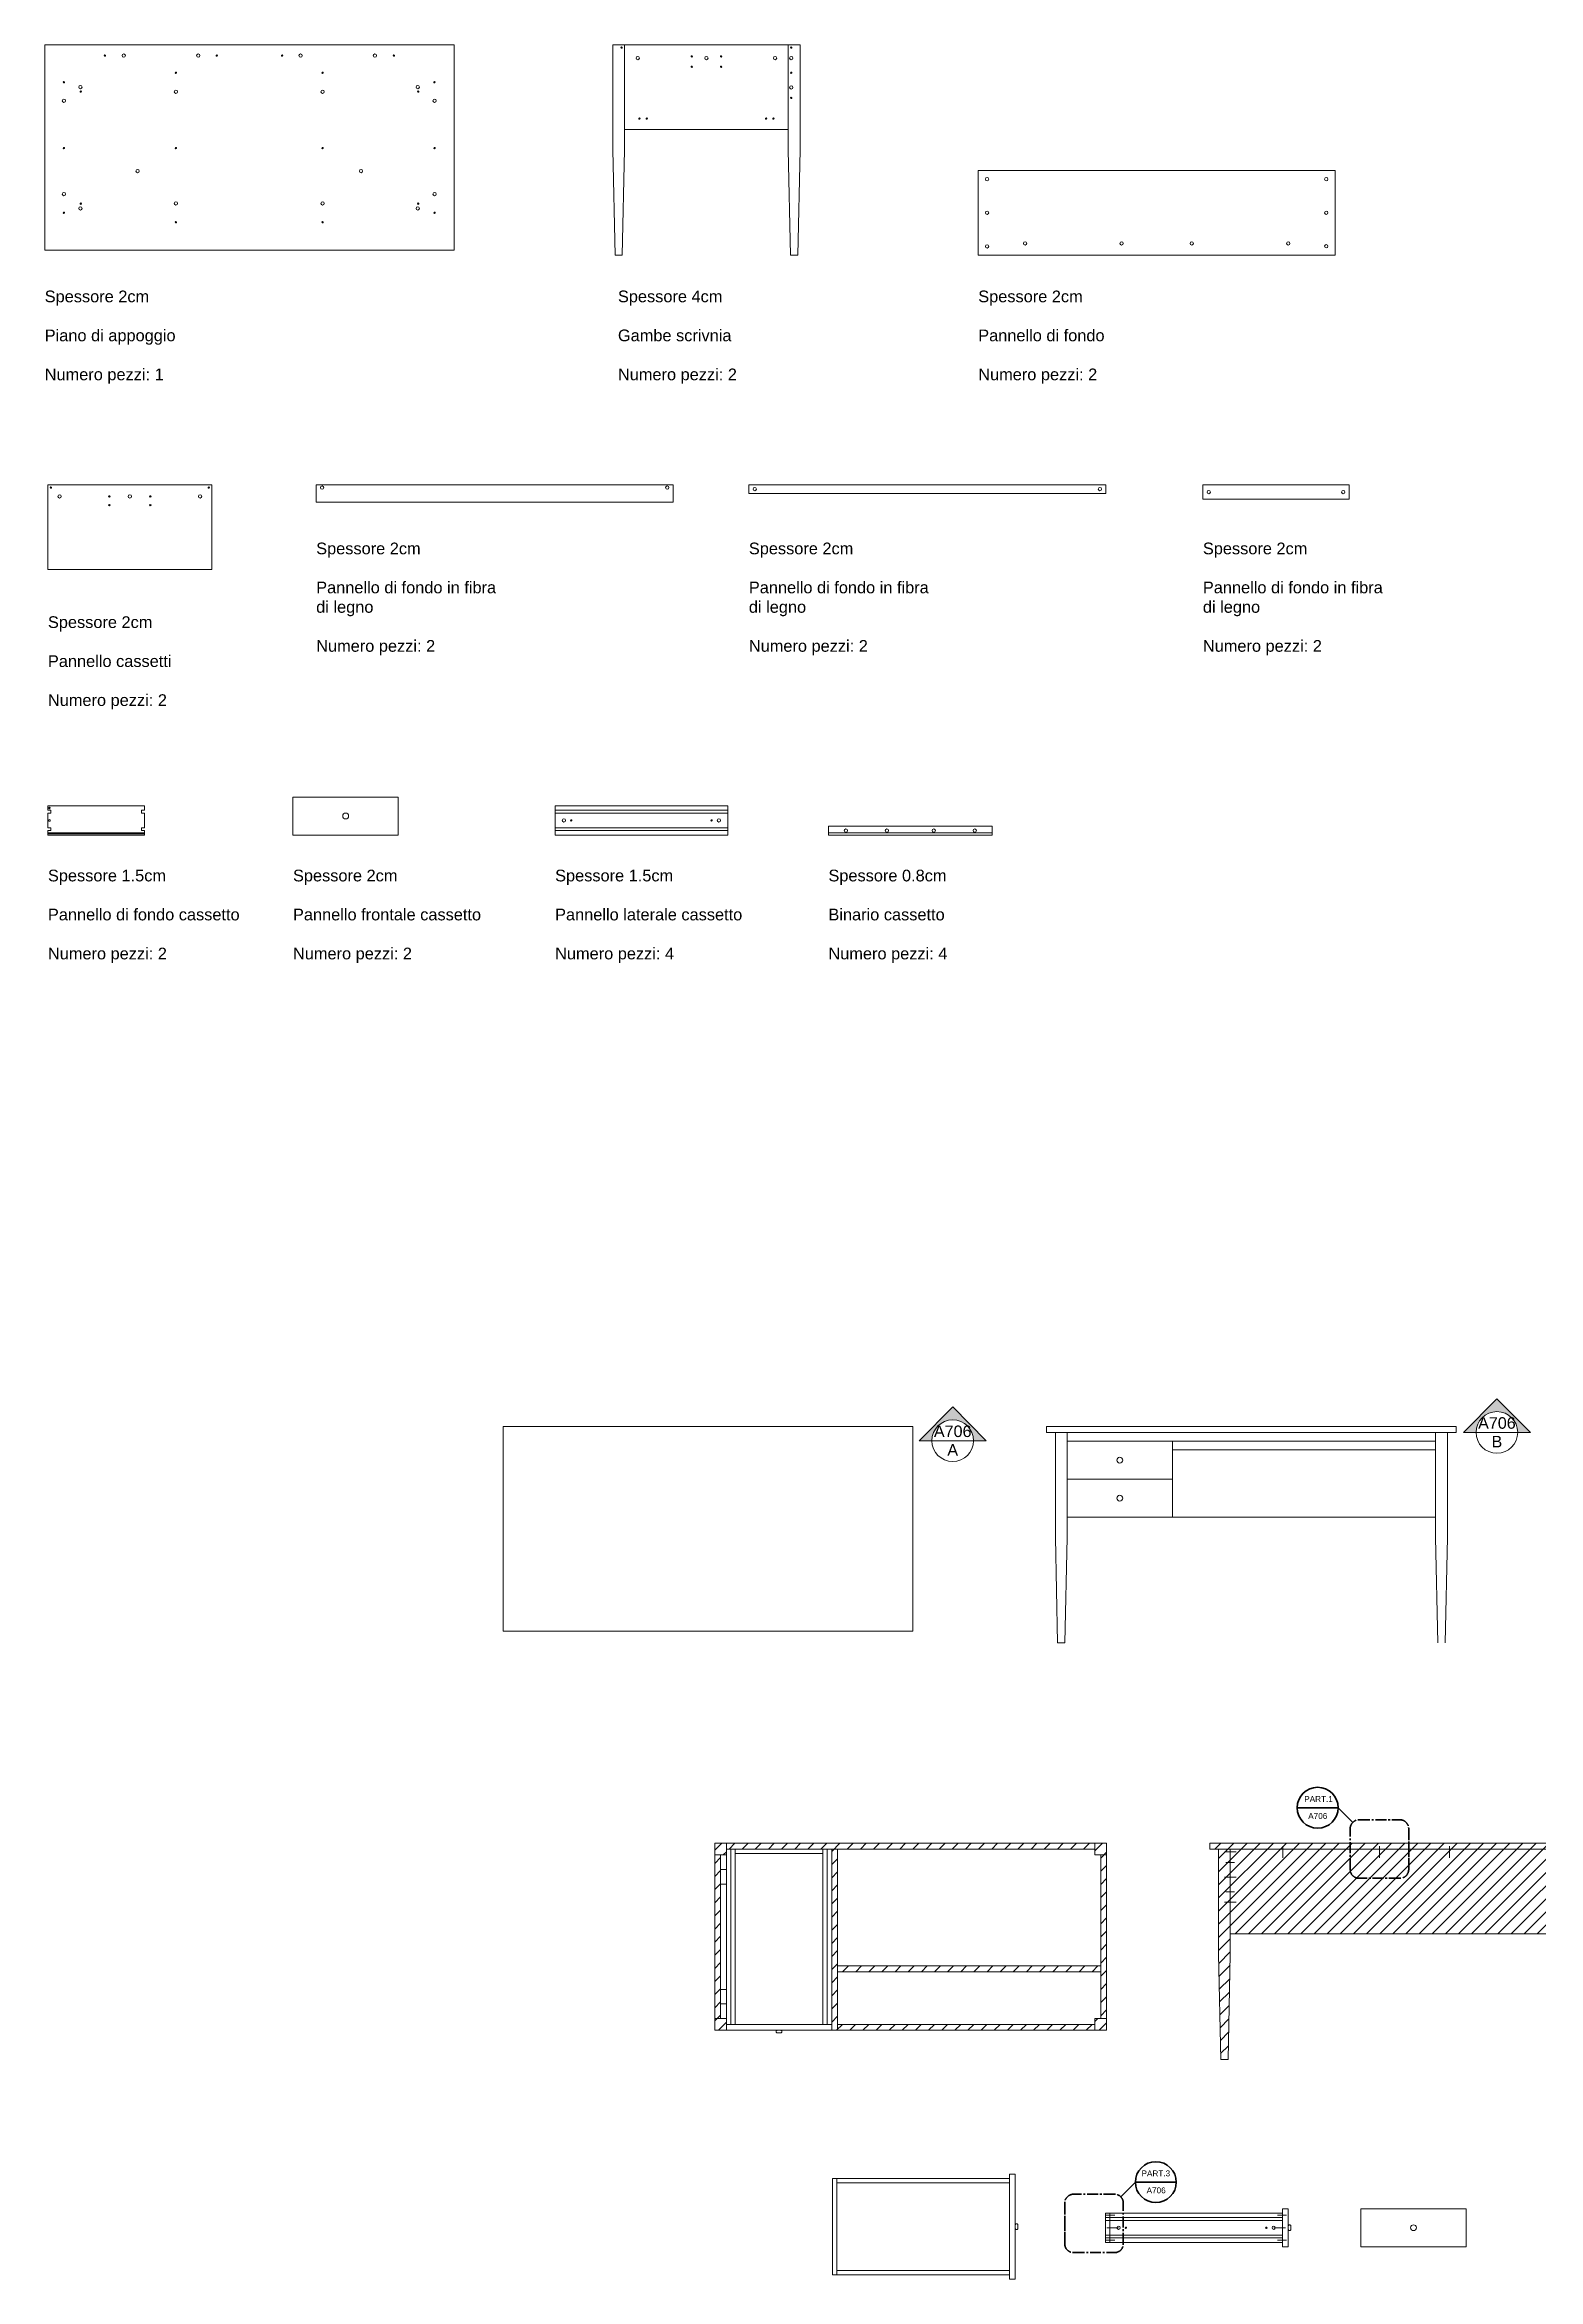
# Model space of a CAD drawing. Header units: millimetres. Extents: x -243 to 1035, y -112 to 652.
# Drawn here: x 232 to 743, y -112 to 652 of the extents above; entities that cross this region are included whole.
import ezdxf
from ezdxf.enums import TextEntityAlignment as Align

# ---------------------------------------------------------------- set-up
doc = ezdxf.new("R2010")
doc.units = ezdxf.units.MM
doc.linetypes.add('CENTER2', pattern=[1.125, 0.75, -0.125, 0.125, -0.125])
doc.layers.get('0').update_dxf_attribs({"lineweight": 18})
for name, color, linetype, lineweight in [('A-ANNO-SYMB', 202, 'Continuous', 18), ('A-FURN', 8, 'Continuous', 13), ('A-LINE-GRPH', 7, 'Continuous', 13), ('A-SECT A-MCUT', 7, 'Continuous', 35), ('G-ANNO-LOGO', 3, 'Continuous', 9), ('QUOTE', 6, 'Continuous', 9), ('Viti', 3, 'Continuous', 9)]:
    doc.layers.add(name, color=color, linetype=linetype, lineweight=lineweight)
doc.styles.add('ARIAL', font='arial.ttf')
doc.styles.get("Standard").update_dxf_attribs({"font": 'arial.ttf'})

# ---------------------------------------------------------------- blocks, each defined once
blk = doc.blocks.new('SECT PARTICOLARI')
at = {"layer": 'A-SECT A-MCUT'}
for q in [(9.12, 9.36), (28.12, 14.36)]:
    blk.add_line((14.12, 14.36), q, dxfattribs=at)
at = {"layer": 'A-SECT A-MCUT', "linetype": 'CENTER2', "ltscale": 5}
blk.add_lwpolyline([(-10, -6.76, 0.414214), (-7, -9.76), (7, -9.76, 0.414214), (10, -6.76), (10, 7.24, 0.414214), (7, 10.24), (-7, 10.24, 0.414214), (-10, 7.24), (-10, -6.76), (-10, 7.24)], format="xyb", dxfattribs=at)
at = {"layer": 'A-SECT A-MCUT'}
blk.add_circle((21.12, 14.36), 7, dxfattribs=at)
at = {"style": 'ARIAL'}
blk.add_attdef('1', text='', height=2, dxfattribs=at).set_placement((21.12, 18.36), align=Align.TOP_CENTER)
blk.add_attdef('A714', (17.97, 10.55), '', height=2, dxfattribs=at)
blk = doc.blocks.new('SYMBOL')
at = {"layer": 'A-ANNO-SYMB', "linetype": 'Continuous', "lineweight": 20}
h = blk.add_hatch(color=256, dxfattribs=at)
h.dxf.hatch_style = 1
h.paths.add_polyline_path([(11.206, 4.948), (11.316, 4.948, -1), (11.678, 4.948), (11.788, 4.948), (11.497, 5.241)])
at = {"linetype": 'Continuous', "lineweight": 20}
blk.add_line((11.316, 4.948), (11.678, 4.948), dxfattribs=at)
at = {"layer": 'A-ANNO-SYMB', "linetype": 'Continuous', "lineweight": 20}
for p, q in [((11.206, 4.948), (11.497, 5.241)), ((11.788, 4.948), (11.497, 5.241)), ((11.316, 4.948), (11.206, 4.948)), ((11.678, 4.948), (11.788, 4.948))]:
    blk.add_line(p, q, dxfattribs=at)
blk.add_circle((11.497, 4.948), 0.181, dxfattribs=at)
for tag, p in [('TAVOLA', (11.497, 5.08)), ('SEZIONE', (11.497, 4.918))]:
    blk.add_attdef(tag, text='', height=0.1, dxfattribs=at).set_placement(p, align=Align.TOP_CENTER)

msp = doc.modelspace()

# ---------------------------------------------------------------- hatches: boundary and pattern name
at = {"layer": 'A-FURN'}
h = msp.add_hatch(dxfattribs=at)
h.set_pattern_fill('ANSI31', color=256)
h.paths.add_polyline_path([(465.24, 37.09), (461.24, 37.09), (461.24, 33.09), (465.24, 33.09)])
h.paths.add_polyline_path([(595.24, 37.09), (591.24, 37.09), (591.24, 33.09), (595.24, 33.09)])
h.paths.add_polyline_path([(595.24, -22.91), (591.24, -22.91), (591.24, -26.91), (595.24, -26.91)])
h.paths.add_polyline_path([(465.24, -22.91), (461.24, -22.91), (461.24, -26.91), (465.24, -26.91)])
h.paths.add_polyline_path([(463.24, 33.09), (461.24, 33.09), (461.24, -22.91), (463.24, -22.91)])
h.paths.add_polyline_path([(591.24, -24.91), (503.24, -24.91), (503.24, -26.91), (591.24, -26.91)])
h.paths.add_polyline_path([(503.24, 35.09), (501.24, 35.09), (501.24, -24.91), (501.24, -26.91), (503.24, -26.91), (503.24, -24.91)])
h.paths.add_polyline_path([(591.24, 37.09), (465.24, 37.09), (465.24, 35.09), (591.24, 35.09)])
h.paths.add_polyline_path([(593.24, -4.91), (503.24, -4.91), (503.24, -6.91), (593.24, -6.91)])
h.paths.add_polyline_path([(595.24, 33.09), (593.24, 33.09), (593.24, -22.91), (595.24, -22.91)])
h = msp.add_hatch(dxfattribs=at)
h.set_pattern_fill('ANSI31', color=256)
h.paths.add_polyline_path([(763.5, 35.09), (637.5, 35.09), (637.5, 6.09), (763.5, 6.09)])
h.paths.add_polyline_path([(770.5, 37.09), (630.5, 37.09), (630.5, 35.09), (770.5, 35.09)])
h.paths.add_polyline_path([(637.5, 35.09), (633.5, 35.09), (633.5, -0.91), (634.25, -36.91), (636.75, -36.91), (637.5, -0.91)])
h.paths.add_polyline_path([(767.5, 35.09), (763.5, 35.09), (763.5, 6.09), (763.5, -0.91), (764.25, -36.91), (766.75, -36.91), (767.5, -0.91)])

# ---------------------------------------------------------------- linework, layer by layer
for p, q in [((372.19, 652.29), (232.19, 652.29)), ((232.19, 652.29), (232.19, 581.95)), ((372.19, 581.95), (372.19, 652.29)), ((426.41, 616.29), (426.41, 652.29)), ((426.41, 652.29), (490.41, 652.29)), ((430.41, 652.29), (430.41, 616.29)), ((486.41, 616.29), (486.41, 652.29)), ((490.41, 652.29), (490.41, 616.29)), ((430.41, 623.29), (486.41, 623.29)), ((427.16, 580.29), (426.41, 616.29)), ((429.66, 580.29), (430.41, 616.29)), ((487.16, 580.29), (486.41, 616.29)), ((489.66, 580.29), (490.41, 616.29)), ((232.19, 581.95), (232.21, 581.95)), ((232.21, 581.95), (372.19, 581.95)), ((427.16, 580.29), (429.66, 580.29)), ((487.16, 580.29), (489.66, 580.29)), ((628.14, 496.78), (628.14, 501.78)), ((628.14, 501.78), (678.14, 501.78)), ((678.14, 496.78), (678.14, 501.78)), ((678.14, 496.78), (628.14, 496.78)), ((233.29, 391.95), (233.29, 390.45)), ((233.29, 391.95), (266.29, 391.95)), ((234.29, 390.45), (233.29, 390.45)), ((234.29, 390.45), (234.29, 389.45)), ((265.29, 389.45), (265.29, 390.45)), ((266.29, 390.45), (265.29, 390.45)), ((266.29, 390.45), (266.29, 391.95)), ((317.07, 381.95), (317.07, 394.95)), ((353.07, 394.95), (317.07, 394.95)), ((353.07, 394.95), (353.07, 381.95)), ((465.68, 391.95), (406.68, 391.95)), ((406.68, 381.95), (406.68, 391.95)), ((465.68, 390.45), (406.68, 390.45)), ((465.68, 381.95), (465.68, 391.95)), ((234.29, 389.45), (233.29, 389.45)), ((233.29, 389.45), (233.29, 384.45)), ((234.29, 384.45), (233.29, 384.45)), ((234.29, 383.45), (233.29, 383.45)), ((233.29, 383.45), (233.29, 381.95)), ((266.29, 382.75), (233.29, 382.7)), ((233.29, 382.35), (266.29, 382.35)), ((234.29, 384.45), (234.29, 383.45)), ((266.29, 389.45), (265.29, 389.45)), ((265.29, 383.45), (265.29, 384.45)), ((266.29, 384.45), (265.29, 384.45)), ((266.29, 383.45), (265.29, 383.45)), ((266.29, 384.45), (266.29, 389.45)), ((266.29, 381.95), (266.29, 383.45)), ((406.68, 389.45), (465.68, 389.45)), ((406.68, 384.45), (465.68, 384.45)), ((465.68, 383.45), (406.68, 383.45)), ((500.12, 381.95), (500.12, 384.95)), ((500.12, 384.95), (556.12, 384.95)), ((556.12, 382.65), (500.12, 382.65)), ((556.12, 381.95), (556.12, 384.95)), ((233.29, 381.95), (266.29, 381.95)), ((353.07, 381.95), (317.07, 381.95)), ((465.68, 381.95), (406.68, 381.95)), ((556.12, 381.95), (500.12, 381.95)), ((388.95, 179.61), (528.95, 179.61)), ((388.95, 109.61), (388.95, 179.61)), ((528.95, 179.61), (528.95, 109.61)), ((714.72, 179.61), (574.72, 179.61)), ((574.72, 177.61), (574.72, 179.61)), ((714.72, 177.61), (574.72, 177.61)), ((577.72, 177.61), (577.72, 141.61)), ((581.72, 141.61), (581.72, 177.61)), ((707.72, 141.61), (707.72, 177.61)), ((711.72, 177.61), (711.72, 141.61)), ((714.72, 179.61), (714.72, 177.61)), ((707.72, 174.61), (581.72, 174.61)), ((617.72, 174.61), (617.72, 161.61)), ((707.72, 171.61), (617.72, 171.61)), ((617.72, 161.61), (581.72, 161.61)), ((617.72, 148.61), (617.72, 161.61)), ((581.72, 148.61), (707.72, 148.61)), ((577.72, 141.61), (578.47, 105.61)), ((580.97, 105.61), (581.72, 141.61)), ((708.47, 105.61), (707.72, 141.61)), ((710.97, 105.61), (711.72, 141.61)), ((528.95, 109.61), (388.95, 109.61)), ((578.47, 105.61), (580.97, 105.61)), ((461.24, -22.91), (461.24, 33.09)), ((463.24, -22.91), (463.24, 33.09)), ((465.24, 37.09), (591.24, 37.09)), ((465.24, 35.09), (591.24, 35.09)), ((465.24, -26.91), (465.24, 35.09)), ((466.74, -24.91), (466.74, 35.09)), ((468.24, -24.91), (468.24, 35.09)), ((498.24, 33.59), (468.24, 33.59)), ((498.24, -24.91), (498.24, 35.09)), ((499.74, -24.91), (499.74, 35.09)), ((501.24, -24.91), (501.24, 35.09)), ((503.24, -26.91), (503.24, 35.09)), ((593.24, -22.91), (593.24, 33.09)), ((595.24, -22.91), (595.24, 33.09)), ((770.5, 37.09), (630.5, 37.09)), ((630.5, 35.09), (630.5, 37.09)), ((770.5, 35.09), (630.5, 35.09)), ((633.5, 35.09), (633.5, -0.91)), ((637.5, -0.91), (637.5, 35.09)), ((465.24, 28.09), (463.24, 28.09)), ((465.24, 23.09), (463.24, 23.09)), ((637.5, 6.09), (763.5, 6.09)), ((503.24, -4.91), (593.24, -4.91)), ((503.24, -6.91), (593.24, -6.91)), ((633.5, -0.91), (634.25, -36.91)), ((636.75, -36.91), (637.5, -0.91)), ((463.24, -12.91), (465.24, -12.91)), ((463.24, -17.91), (465.24, -17.91)), ((501.24, -24.91), (465.24, -24.91)), ((591.24, -26.91), (465.24, -26.91)), ((501.24, -26.91), (501.24, -24.91)), ((591.24, -24.91), (503.24, -24.91)), ((634.25, -36.91), (636.75, -36.91)), ((655.34, -90.94), (594.84, -90.94)), ((596.34, -99.44), (596.34, -89.44)), ((655.34, -89.44), (596.34, -89.44)), ((682.14, -100.94), (682.14, -87.94)), ((718.14, -87.94), (682.14, -87.94)), ((718.14, -87.94), (718.14, -100.94)), ((594.84, -91.94), (655.34, -91.94)), ((594.84, -96.94), (655.34, -96.94)), ((655.34, -97.94), (594.84, -97.94)), ((655.34, -99.44), (596.34, -99.44)), ((718.14, -100.94), (682.14, -100.94))]:
    msp.add_line(p, q)
for points in [[(551.34, 580.29), (551.34, 609.29), (673.34, 609.29), (673.34, 580.29), (551.34, 580.29)], [(233.29, 472.78), (289.29, 472.78), (289.29, 501.78), (233.29, 501.78), (233.29, 472.78)], [(447, 501.78), (447, 495.78), (325, 495.78), (325, 501.78), (447, 501.78)], [(594.92, 501.78), (594.92, 498.78), (472.92, 498.78), (472.92, 501.78), (594.92, 501.78)], [(465.24, 33.09), (461.24, 33.09), (461.24, 37.09), (465.24, 37.09), (465.24, 33.09)], [(595.24, 33.09), (591.24, 33.09), (591.24, 37.09), (595.24, 37.09), (595.24, 33.09)], [(465.24, -26.91), (461.24, -26.91), (461.24, -22.91), (465.24, -22.91), (465.24, -26.91)], [(595.24, -26.91), (591.24, -26.91), (591.24, -22.91), (595.24, -22.91), (595.24, -26.91)], [(564.02, -112.09), (564.02, -76.09), (562.02, -76.09), (562.02, -112.09), (564.02, -112.09)], [(501.52, -110.59), (503.02, -110.59), (503.02, -77.59), (501.52, -77.59), (501.52, -110.59)], [(503.02, -77.59), (562.02, -77.59), (562.02, -79.09), (503.02, -79.09), (503.02, -77.59)], [(596.34, -89.44), (594.84, -89.44), (594.84, -99.44), (596.34, -99.44)], [(657.34, -100.94), (657.34, -87.94), (655.34, -87.94), (655.34, -100.94), (657.34, -100.94)], [(503.02, -109.09), (562.02, -109.09), (562.02, -110.59), (503.02, -110.59), (503.02, -109.09)]]:
    msp.add_lwpolyline(points)
for points in [[(483.89, -26.91), (482.58, -26.91, 0.414214), (482.28, -27.21), (482.28, -27.48, 0.414214), (482.58, -27.78), (483.89, -27.78, 0.414214), (484.19, -27.48), (484.19, -27.21, 0.414214)], [(564.02, -94.74), (564.02, -93.43, -0.414214), (564.32, -93.13), (564.59, -93.13, -0.414214), (564.89, -93.43), (564.89, -94.74, -0.414214), (564.59, -95.04), (564.32, -95.04, -0.414214)], [(657.34, -95.09), (657.34, -93.79, -0.414214), (657.64, -93.49), (657.91, -93.49, -0.414214), (658.21, -93.79), (658.21, -95.09, -0.414214), (657.91, -95.39), (657.64, -95.39, -0.414214)]]:
    msp.add_lwpolyline(points, format="xyb", close=True)
for centre, radius in [((429.41, 651.29), 0.24), ((487.41, 651.29), 0.24), ((252.78, 648.55), 0.24), ((259.21, 648.55), 0.567), ((277.06, 642.68), 0.24), ((284.67, 648.55), 0.567), ((291.01, 648.55), 0.24), ((313.33, 648.55), 0.24), ((319.68, 648.55), 0.567), ((327.19, 642.68), 0.24), ((345.1, 648.55), 0.567), ((351.56, 648.55), 0.24), ((434.93, 647.7), 0.567), ((453.41, 648.26), 0.24), ((453.41, 644.75), 0.24), ((458.41, 647.7), 0.567), ((463.41, 648.26), 0.24), ((463.41, 644.75), 0.24), ((481.89, 647.7), 0.567), ((487.41, 647.7), 0.567), ((487.41, 642.7), 0.24), ((238.75, 639.43), 0.24), ((244.38, 637.77), 0.567), ((244.52, 636.26), 0.24), ((277.06, 636.18), 0.567), ((327.19, 636.18), 0.567), ((359.71, 637.77), 0.567), ((359.88, 636.26), 0.24), ((365.44, 639.43), 0.24), ((487.41, 637.7), 0.567), ((238.75, 633.09), 0.567), ((365.46, 633.09), 0.567), ((435.5, 627.04), 0.24), ((438, 627.04), 0.24), ((478.82, 627.04), 0.24), ((481.32, 627.04), 0.24), ((487.41, 634.1), 0.24), ((238.75, 616.94), 0.24), ((277.06, 616.94), 0.24), ((327.19, 616.94), 0.24), ((365.46, 616.94), 0.24), ((263.94, 609.07), 0.567), ((340.32, 609.07), 0.567), ((554.34, 606.29), 0.567), ((670.34, 606.29), 0.567), ((238.75, 601.19), 0.567), ((244.38, 596.29), 0.567), ((244.52, 597.92), 0.24), ((277.06, 598), 0.567), ((327.19, 598), 0.567), ((359.71, 596.29), 0.567), ((359.9, 597.92), 0.24), ((365.46, 601.19), 0.567), ((238.75, 594.78), 0.24), ((277.06, 591.55), 0.24), ((327.19, 591.55), 0.24), ((365.46, 594.78), 0.24), ((554.34, 594.79), 0.567), ((670.34, 594.79), 0.567), ((554.34, 583.29), 0.567), ((567.34, 584.29), 0.567), ((600.34, 584.29), 0.567), ((624.34, 584.29), 0.567), ((657.34, 584.29), 0.567), ((670.34, 583.32), 0.567), ((234.29, 500.78), 0.24), ((237.29, 497.78), 0.567), ((254.29, 497.78), 0.24), ((261.29, 497.78), 0.567), ((268.29, 497.78), 0.24), ((285.29, 497.78), 0.567), ((288.29, 500.78), 0.24), ((327, 500.78), 0.567), ((445, 500.78), 0.567), ((474.92, 500.28), 0.567), ((592.92, 500.28), 0.567), ((630.14, 499.28), 0.567), ((676.14, 499.28), 0.567), ((254.29, 494.78), 0.24), ((268.29, 494.78), 0.24), ((233.79, 391.2), 0.24), ((233.79, 386.95), 0.3), ((335.07, 388.45), 1), ((409.68, 386.95), 0.567), ((412.18, 386.95), 0.24), ((460.18, 386.95), 0.24), ((462.68, 386.95), 0.567), ((506.12, 383.45), 0.567), ((520.12, 383.45), 0.567), ((536.12, 383.45), 0.567), ((550.12, 383.45), 0.567), ((599.72, 168.11), 1), ((599.72, 155.11), 1), ((599.34, -94.44), 0.567), ((601.84, -94.44), 0.24), ((649.84, -94.44), 0.24), ((652.34, -94.44), 0.567), ((700.14, -94.44), 1)]:
    msp.add_circle(centre, radius)
at = {"layer": 'Viti'}
for p, q in [((635.5, 34.09), (639.5, 34.09)), ((655.5, 36.09), (655.5, 32.09)), ((688.5, 36.09), (688.5, 32.09)), ((712.5, 36.09), (712.5, 32.09)), ((635.5, 25.5), (639.5, 25.5)), ((636, 30.5), (639, 30.5)), ((635.5, 16.9), (639.5, 16.9)), ((636, 20.5), (639, 20.5)), ((595, -90.19), (598, -90.19)), ((656.68, -90.19), (653.68, -90.19)), ((595, -98.69), (598, -98.69)), ((599.34, -94.44), (595.34, -94.44)), ((656.34, -94.44), (652.34, -94.44)), ((656.68, -98.69), (653.68, -98.69))]:
    msp.add_line(p, q, dxfattribs=at)

# ---------------------------------------------------------------- block references
at = {"layer": 'A-LINE-GRPH', "transparency": 33554625}
ref = msp.add_blockref('SECT PARTICOLARI', (688.5, 34.85), dxfattribs=dict(at, xscale=-1))
ref.add_attrib('1', 'PART.1', dxfattribs={"layer": '0', "height": 2, "style": 'ARIAL'}).set_placement((667.68, 53.21), align=Align.TOP_CENTER)
ref.add_attrib('A714', 'A706', (664.15, 45.4), dxfattribs={"layer": '0', "height": 2, "style": 'ARIAL'})
at = {"layer": 'A-LINE-GRPH'}
msp.add_blockref('SECT PARTICOLARI', (590.93, -93.21), dxfattribs=at).add_auto_attribs({'1': 'PART.3', 'A714': 'A706'})
at = {"layer": 'G-ANNO-LOGO'}
ref = msp.add_blockref('SYMBOL', (89.97, -20.03), dxfattribs=dict(at, xscale=39.37007874015748, yscale=39.37007874015748, zscale=39.37007874015748))
ref.add_attrib('SEZIONE', 'A', dxfattribs={"layer": '0', "linetype": 'Continuous', "lineweight": 20, "height": 3.94}).set_placement((542.61, 173.59), align=Align.TOP_CENTER)
ref.add_attrib('TAVOLA', 'A706', dxfattribs={"layer": '0', "linetype": 'Continuous', "lineweight": 20, "height": 3.937}).set_placement((542.61, 179.96), align=Align.TOP_CENTER)
ref = msp.add_blockref('SYMBOL', (276.02, -17.2), dxfattribs=dict(at, xscale=39.37007874015748, yscale=39.37007874015748, zscale=39.37007874015748))
ref.add_attrib('SEZIONE', 'B', dxfattribs={"layer": '0', "linetype": 'Continuous', "lineweight": 20, "height": 3.94}).set_placement((728.66, 176.43), align=Align.TOP_CENTER)
ref.add_attrib('TAVOLA', 'A706', dxfattribs={"layer": '0', "linetype": 'Continuous', "lineweight": 20, "height": 3.937}).set_placement((728.66, 182.8), align=Align.TOP_CENTER)

# ---------------------------------------------------------------- texts
at = {"layer": 'QUOTE', "char_height": 2.5, "attachment_point": 1}
for s, insert in [('{\\H1.6x;Spessore 2cm\\P\\PPiano di appoggio \\P\\PNumero pezzi: 1}', (232.19, 568.19)), ('{\\H1.6x;Spessore 4cm\\P\\PGambe scrivnia\\P\\PNumero pezzi: 2}', (428.16, 568.19)), ('{\\H1.6x;Spessore 2cm\\P\\PPannello di fondo\\P\\PNumero pezzi: 2}', (551.34, 568.19)), ('{\\H1.6x;Spessore 2cm\\P\\PPannello di fondo in fibra di legno\\P\\PNumero pezzi: 2}', (325, 481.98)), ('{\\H1.6x;Spessore 2cm\\P\\PPannello di fondo in fibra di legno\\P\\PNumero pezzi: 2}', (472.92, 481.98)), ('{\\H1.6x;Spessore 2cm\\P\\PPannello di fondo in fibra di legno\\P\\PNumero pezzi: 2}', (628.14, 481.98)), ('{\\H1.6x;Spessore 2cm\\P\\PPannello cassetti\\P\\PNumero pezzi: 2}', (233.29, 456.77)), ('{\\H1.6x;Spessore 1.5cm\\P\\PPannello di fondo cassetto\\P\\PNumero pezzi: 2}', (233.29, 370.09)), ('{\\H1.6x;Spessore 2cm\\P\\PPannello frontale cassetto\\P\\PNumero pezzi: 2}', (317.07, 370.09)), ('{\\H1.6x;Spessore 1.5cm\\P\\PPannello laterale cassetto\\P\\PNumero pezzi: 4}', (406.68, 370.09)), ('{\\H1.6x;Spessore 0.8cm\\P\\PBinario cassetto\\P\\PNumero pezzi: 4}', (500.12, 370.09))]:
    msp.add_mtext_dynamic_manual_height_columns(s, width=64.0826, gutter_width=12.5, heights=[0], dxfattribs=dict(at, insert=insert))

doc.saveas('drawing.dxf')
